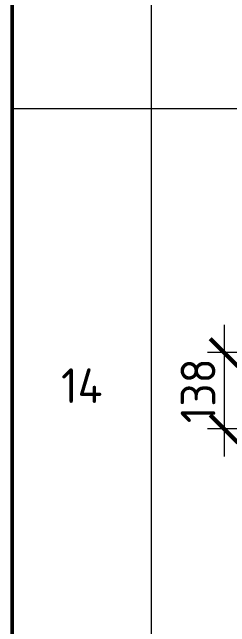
# Model space of a CAD drawing. Header units: millimetres. Extents: x -65574 to 111613, y -106550 to -50518.
# Drawn here: x 110592 to 110905, y -69843 to -68956 of the extents above; entities that cross this region are included whole.
import ezdxf

# ---------------------------------------------------------------- set-up
doc = ezdxf.new("R2010")
doc.units = ezdxf.units.MM
doc.layers.get('Defpoints').update_dxf_attribs({"color": 6})
doc.styles.add('GOST-2.304_Type-B', font='GOST Common.ttf')
doc.dimstyles.new('УРСТ', dxfattribs={"dimtxt": 2.5, "dimasz": 2, "dimexe": 1.2, "dimexo": 1.5, "dimtad": 1, "dimdec": 0, "dimrnd": 1, "dimtxsty": 'GOST-2.304_Type-B', "dimblk": 'ARCHTICK', "dimcen": 2, "dimdle": 2, "dimazin": 3, "dimtfac": 1, "dimtdec": 0, "dimtmove": 1, "dimatfit": 0, "dimldrblk": 'NONE', "dimlwd": 15, "dimlwe": 15, "dimarcsym": 0})

# ---------------------------------------------------------------- blocks, each defined once
blk = doc.blocks.new('*T36')
at = {"color": 7, "lineweight": 50, "transparency": 16777216}
for p, q in [((0, 0), (900, 0)), ((0, 0), (0, -6910)), ((900, 0), (900, -6910)), ((0, -6910), (900, -6910))]:
    blk.add_line(p, q, dxfattribs=at)
at = {"color": 7, "lineweight": 20, "transparency": 16777216}
for p, q in [((200, 0), (200, -6910)), ((0, -150), (900, -150)), ((0, -950), (900, -950)), ((0, -1750), (900, -1750)), ((0, -2750), (900, -2750)), ((0, -3550), (900, -3550)), ((200, -4350), (900, -4350)), ((0, -4990), (900, -4990))]:
    blk.add_line(p, q, dxfattribs=at)
at = {"color": 0, "lineweight": -2, "transparency": 16777216}
blk.add_line((0, -4350), (200, -4350), dxfattribs=at)
at = {"color": 7, "lineweight": 15, "transparency": 16777216}
blk.add_line((0, -5630), (900, -5630), dxfattribs=at)
at = {"color": 7, "lineweight": -2, "transparency": 16777216}
blk.add_line((0, -6270), (900, -6270), dxfattribs=at)
at = {"transparency": 16777216, "attachment_point": 5, "style": 'GOST-2.304_Type-B'}
for s, insert, char_height, width in [('Поз.', (100, -75), 50, 199.4), ('{\\H20x;Эскиз}', (550, -75), 2.5, 699.4), ('{\\H0.28571x;11}', (100, -550), 175, 199.4), ('12', (100, -1350), 50, 199.4), ('{\\H0.28571x;13}', (100, -2250), 175, 199.4), ('14', (100, -3150), 50, 199.4), ('{\\H0.28571x;15}', (100, -3950), 175, 199.4), ('Ф1', (100, -4670), 50, 199.4), ('Ф2', (100, -5310), 50, 199.4), ('Ф3', (100, -5950), 50, 199.4), ('Ф4', (100, -6590), 50, 199.4)]:
    blk.add_mtext(s, dxfattribs=dict(at, insert=insert, char_height=char_height, width=width))
blk = doc.blocks.new('_ArchTick')
at = {"color": 0, "linetype": 'ByBlock', "const_width": 0.15}
blk.add_lwpolyline([(-0.5, -0.5), (0.5, 0.5)], dxfattribs=at)
blk = doc.blocks.new('*D93')
at = {"color": 0, "lineweight": 15, "transparency": 16777216}
for p, q in [((110897.25, -69407.15), (110897.25, -69597.27)), ((111006.09, -69447.15), (110873.25, -69447.15)), ((110924.27, -69557.27), (110873.25, -69557.27))]:
    blk.add_line(p, q, dxfattribs=at)
at = {"layer": 'Defpoints', "color": 0, "lineweight": -2, "transparency": 16777216}
for p in [(111036.09, -69447.15), (110897.25, -69557.27), (110954.27, -69557.27)]:
    blk.add_point(p, dxfattribs=at)
at = {"color": 0, "lineweight": 15, "transparency": 16777216, "xscale": 40, "yscale": 40, "zscale": 40}
for p, rotation in [((110897.25, -69447.15), 90), ((110897.25, -69557.27), 270)]:
    blk.add_blockref('_ArchTick', p, dxfattribs=dict(at, rotation=rotation))
at = {"color": 0, "lineweight": 15, "transparency": 16777216, "insert": (110859.75, -69502.21), "char_height": 50, "attachment_point": 5, "rotation": 90, "style": 'GOST-2.304_Type-B'}
blk.add_mtext('\\A1;138', dxfattribs=at)
blk = doc.blocks.new('_None')

msp = doc.modelspace()

# ---------------------------------------------------------------- block references
msp.add_blockref('*T36', (110592.44, -66344.92))

# ---------------------------------------------------------------- dimensions: what is measured, and where the dimension line sits
at = {"color": 0, "lineweight": 15}
dim = msp.add_linear_dim(base=(110897.25, -69557.27), p1=(111036.09, -69447.15), p2=(110954.27, -69557.27), angle=90, text='138', dimstyle='УРСТ', override={"dimscale": 0}, dxfattribs=at)
dim.commit()
dim.dimension.update_dxf_attribs({"geometry": '*D93', "text_midpoint": (110859.75, -69502.21)})

doc.saveas('drawing.dxf')
